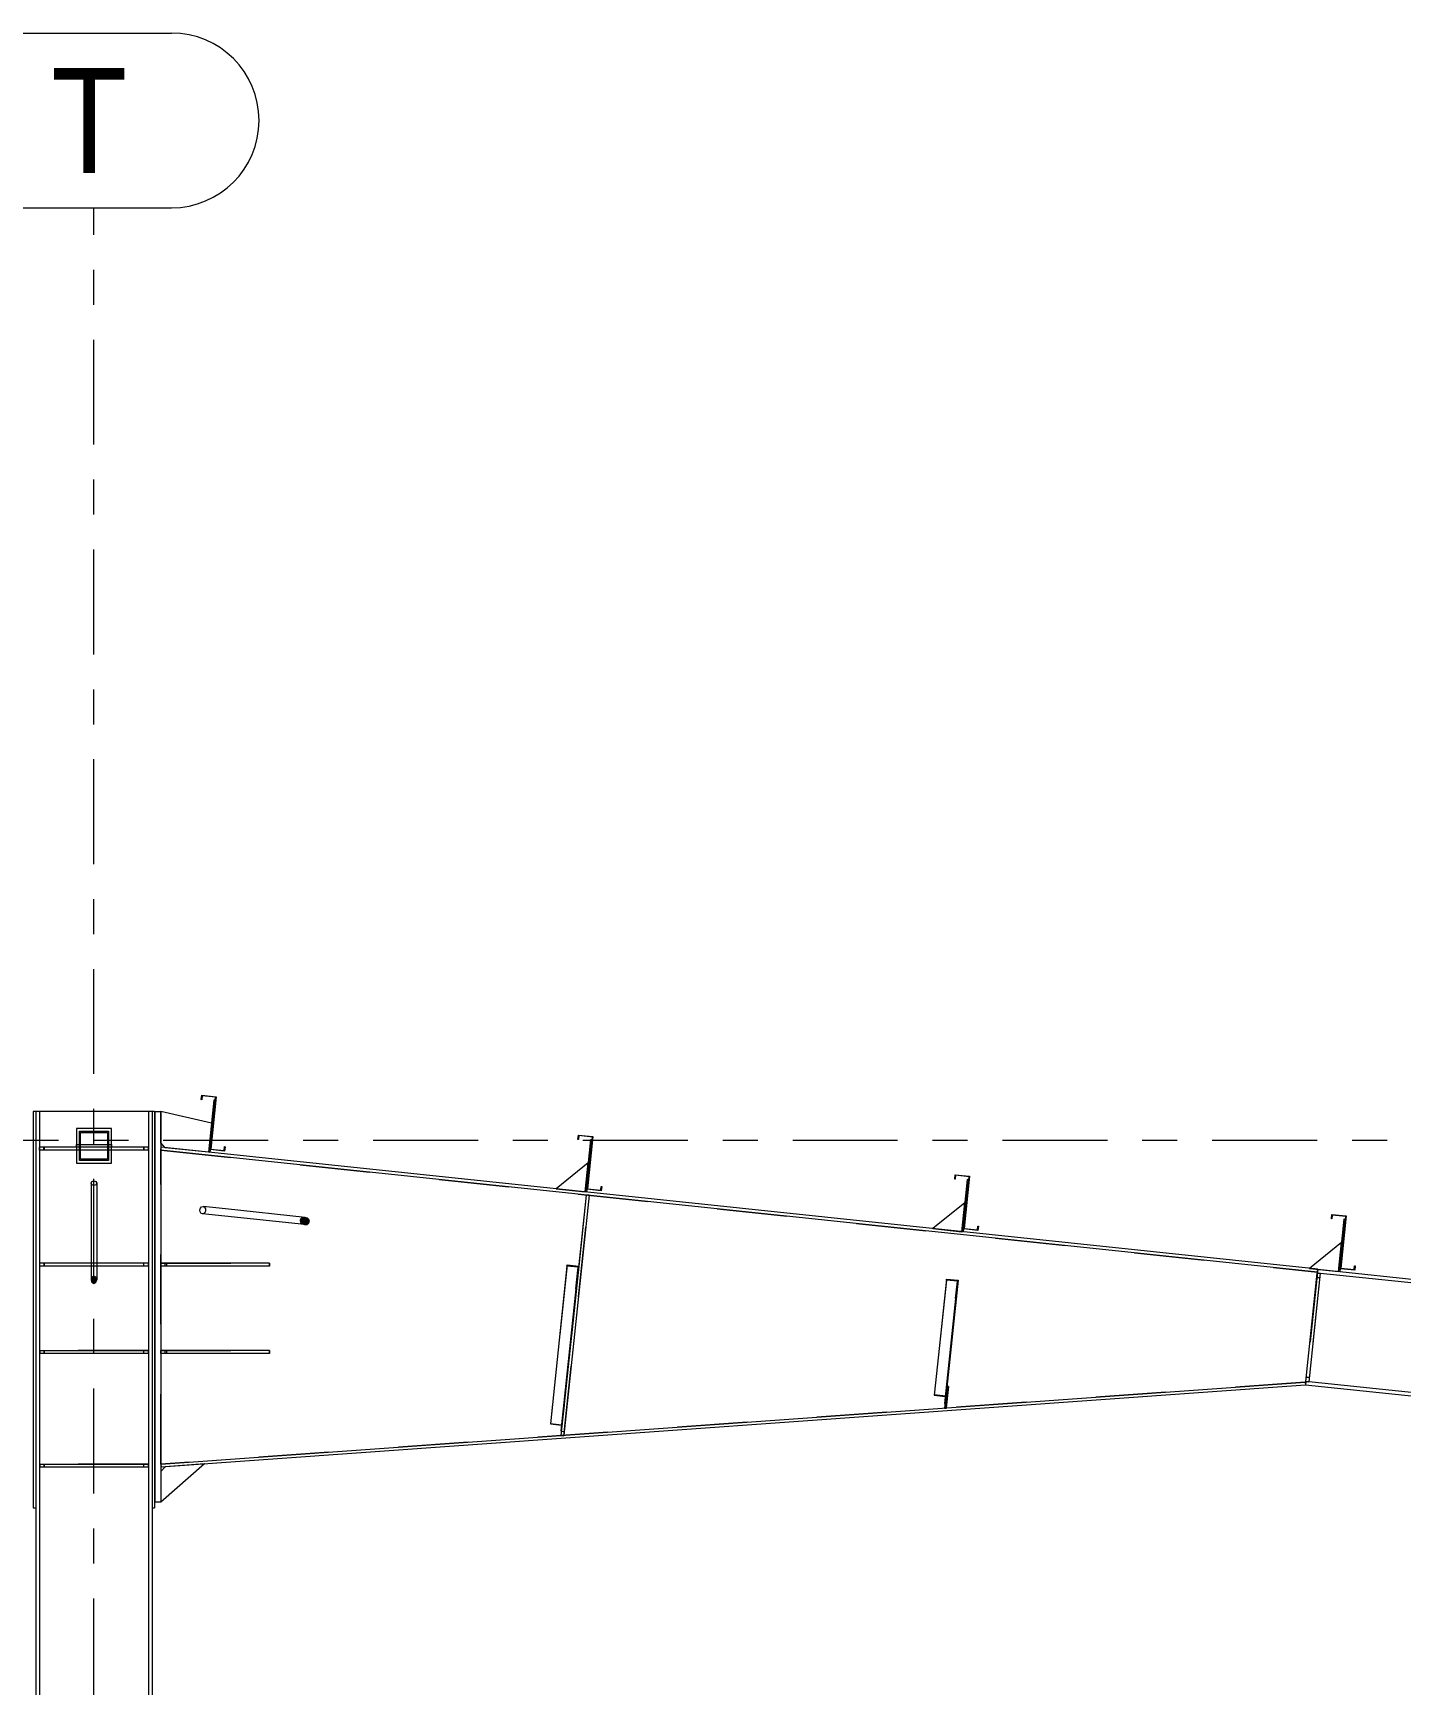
# Model space of a CAD drawing. Header units: millimetres. Extents: x -65 to 757, y -38 to 536.
# Drawn here: x 345.34 to 384.46, y 97.96 to 145.21 of the extents above; entities that cross this region are included whole.
import ezdxf

# ---------------------------------------------------------------- set-up
doc = ezdxf.new("R2010")
doc.units = ezdxf.units.MM
for name, pattern in [('XKITLINE00', [0]), ('XKITLINE02', [4, 2, -2]), ('XKITLINE03', [6, 3, -1, 1, -1])]:
    doc.linetypes.add(name, pattern=pattern)
doc.layers.add('Part', color=2, linetype='Continuous', lineweight=0)
doc.layers.add('S-grid', color=1, linetype='Continuous', lineweight=0)
doc.styles.add('ARIAL', font='ARIAL.TTF')

# ---------------------------------------------------------------- blocks, each defined once
blk = doc.blocks.new('*A5')
at = {"layer": 'Part'}
blk.add_hatch(color=3, dxfattribs=at).paths.add_polyline_path([(383.129, 109.839), (383.14, 109.948), (383.155, 109.946), (383.142, 109.822), (382.728, 109.866), (382.885, 111.359), (382.501, 111.4), (382.489, 111.29), (382.474, 111.292), (382.487, 111.416), (382.902, 111.373), (382.744, 109.879)], flags=17)
blk = doc.blocks.new('*A6')
at = {"layer": 'Part'}
blk.add_hatch(color=3, dxfattribs=at).paths.add_polyline_path([(372.355, 110.975), (372.367, 111.084), (372.382, 111.083), (372.368, 110.958), (371.954, 111.002), (372.112, 112.496), (371.727, 112.536), (371.716, 112.427), (371.701, 112.428), (371.714, 112.553), (372.128, 112.509), (371.971, 111.016)], flags=17)
blk = doc.blocks.new('*A7')
at = {"layer": 'Part'}
blk.add_hatch(color=3, dxfattribs=at).paths.add_polyline_path([(361.582, 112.111), (361.593, 112.221), (361.608, 112.219), (361.595, 112.095), (361.181, 112.139), (361.338, 113.632), (360.954, 113.672), (360.942, 113.563), (360.927, 113.565), (360.94, 113.689), (361.355, 113.645), (361.197, 112.152)], flags=17)
blk = doc.blocks.new('*A8')
at = {"layer": 'Part'}
blk.add_hatch(color=3, dxfattribs=at).paths.add_polyline_path([(350.808, 113.248), (350.82, 113.357), (350.834, 113.355), (350.821, 113.231), (350.407, 113.275), (350.564, 114.768), (350.18, 114.809), (350.168, 114.699), (350.153, 114.701), (350.167, 114.825), (350.581, 114.782), (350.423, 113.288)], flags=17)
blk = doc.blocks.new('*A111')
at = {"layer": 'Part'}
blk.add_hatch(color=3, dxfattribs=at).paths.add_polyline_path([(360.613, 109.94), (360.617, 109.972), (360.948, 109.937), (360.88, 109.292), (360.864, 109.294), (360.928, 109.907)], flags=17)
blk = doc.blocks.new('*A112')
at = {"layer": 'Part'}
blk.add_hatch(color=3, dxfattribs=at).paths.add_polyline_path([(371.465, 109.542), (371.468, 109.568), (371.799, 109.533), (371.744, 109.012), (371.728, 109.014), (371.78, 109.509)], flags=17)
blk = doc.blocks.new('*A124')
at = {"layer": 'Part'}
blk.add_hatch(color=3, dxfattribs=at).paths.add_polyline_path([(347.083, 109.653), (347.142, 109.623), (347.167, 109.549), (347.142, 109.476), (347.083, 109.446), (347.024, 109.476), (347, 109.549), (347.024, 109.623)], flags=17)
blk = doc.blocks.new('*A126')
at = {"layer": 'Part'}
h = blk.add_hatch(color=3, dxfattribs=at)
h.paths.add_polyline_path([(346.667, 112.964), (346.667, 113.797), (347.5, 113.797), (347.5, 112.964)], flags=17)
h.paths.add_polyline_path([(346.7, 113.764), (346.7, 112.997), (347.467, 112.997), (347.467, 113.764)])
blk = doc.blocks.new('*A139')
at = {"layer": 'Part'}
blk.add_hatch(color=3, dxfattribs=at).paths.add_polyline_path([(353.188, 111.313), (353.233, 111.27), (353.245, 111.216), (353.222, 111.166), (353.169, 111.133), (353.102, 111.126), (353.037, 111.147), (352.993, 111.19), (352.981, 111.244), (353.004, 111.294), (353.056, 111.326), (353.124, 111.333)], flags=17)
blk = doc.blocks.new('*A146')
at = {"layer": 'Part'}
blk.add_hatch(color=3, dxfattribs=at).paths.add_polyline_path([(383.129, 109.839), (383.14, 109.948), (383.155, 109.946), (383.142, 109.822), (382.728, 109.866), (382.885, 111.359), (382.501, 111.4), (382.489, 111.29), (382.474, 111.292), (382.487, 111.416), (382.902, 111.373), (382.744, 109.879)], flags=17)
blk = doc.blocks.new('*A147')
at = {"layer": 'Part'}
blk.add_hatch(color=3, dxfattribs=at).paths.add_polyline_path([(372.355, 110.975), (372.367, 111.084), (372.382, 111.083), (372.368, 110.958), (371.954, 111.002), (372.112, 112.496), (371.727, 112.536), (371.716, 112.427), (371.701, 112.428), (371.714, 112.553), (372.128, 112.509), (371.971, 111.016)], flags=17)
blk = doc.blocks.new('*A148')
at = {"layer": 'Part'}
blk.add_hatch(color=3, dxfattribs=at).paths.add_polyline_path([(361.582, 112.111), (361.593, 112.221), (361.608, 112.219), (361.595, 112.095), (361.181, 112.139), (361.338, 113.632), (360.954, 113.672), (360.942, 113.563), (360.927, 113.565), (360.94, 113.689), (361.355, 113.645), (361.197, 112.152)], flags=17)
blk = doc.blocks.new('*A149')
at = {"layer": 'Part'}
blk.add_hatch(color=3, dxfattribs=at).paths.add_polyline_path([(350.808, 113.248), (350.82, 113.357), (350.834, 113.355), (350.821, 113.231), (350.407, 113.275), (350.564, 114.768), (350.18, 114.809), (350.168, 114.699), (350.153, 114.701), (350.167, 114.825), (350.581, 114.782), (350.423, 113.288)], flags=17)
blk = doc.blocks.new('*A476')
at = {"layer": 'S-grid', "color": 1, "linetype": 'XKITLINE03', "lineweight": 0}
blk.add_line((259.068, 113.542), (435.099, 113.542), dxfattribs=at)
blk = doc.blocks.new('*A485')
at = {"layer": 'Part', "color": 2, "linetype": 'XKITLINE00', "lineweight": 0}
for p, q in [((382.474, 111.292), (382.487, 111.416)), ((382.489, 111.29), (382.474, 111.292)), ((382.487, 111.416), (382.902, 111.373)), ((382.501, 111.4), (382.489, 111.29)), ((382.885, 111.359), (382.501, 111.4)), ((382.728, 109.866), (382.885, 111.359)), ((382.902, 111.373), (382.744, 109.879)), ((383.142, 109.822), (382.728, 109.866)), ((382.744, 109.879), (383.129, 109.839)), ((383.129, 109.839), (383.14, 109.948)), ((383.14, 109.948), (383.155, 109.946)), ((383.155, 109.946), (383.142, 109.822))]:
    blk.add_line(p, q, dxfattribs=at)
blk = doc.blocks.new('*A486')
at = {"layer": 'Part', "color": 2, "linetype": 'XKITLINE00', "lineweight": 0}
for p, q in [((371.701, 112.428), (371.714, 112.553)), ((371.714, 112.553), (372.128, 112.509)), ((371.727, 112.536), (371.716, 112.427)), ((372.112, 112.496), (371.727, 112.536)), ((371.954, 111.002), (372.112, 112.496)), ((372.128, 112.509), (371.971, 111.016)), ((371.716, 112.427), (371.701, 112.428)), ((372.355, 110.975), (372.367, 111.084)), ((372.367, 111.084), (372.382, 111.083)), ((372.382, 111.083), (372.368, 110.958)), ((372.368, 110.958), (371.954, 111.002)), ((371.971, 111.016), (372.355, 110.975))]:
    blk.add_line(p, q, dxfattribs=at)
blk = doc.blocks.new('*A487')
at = {"layer": 'Part', "color": 2, "linetype": 'XKITLINE00', "lineweight": 0}
for p, q in [((360.927, 113.565), (360.94, 113.689)), ((360.942, 113.563), (360.927, 113.565)), ((360.94, 113.689), (361.355, 113.645)), ((360.954, 113.672), (360.942, 113.563)), ((361.338, 113.632), (360.954, 113.672)), ((361.181, 112.139), (361.338, 113.632)), ((361.355, 113.645), (361.197, 112.152)), ((361.595, 112.095), (361.181, 112.139)), ((361.197, 112.152), (361.582, 112.111)), ((361.582, 112.111), (361.593, 112.221)), ((361.593, 112.221), (361.608, 112.219)), ((361.608, 112.219), (361.595, 112.095))]:
    blk.add_line(p, q, dxfattribs=at)
blk = doc.blocks.new('*A488')
at = {"layer": 'Part', "color": 2, "linetype": 'XKITLINE00', "lineweight": 0}
for p, q in [((350.153, 114.701), (350.167, 114.825)), ((350.167, 114.825), (350.581, 114.782)), ((350.168, 114.699), (350.153, 114.701)), ((350.18, 114.809), (350.168, 114.699)), ((350.564, 114.768), (350.18, 114.809)), ((350.407, 113.275), (350.564, 114.768)), ((350.581, 114.782), (350.423, 113.288)), ((350.821, 113.231), (350.407, 113.275)), ((350.423, 113.288), (350.808, 113.248)), ((350.808, 113.248), (350.82, 113.357)), ((350.82, 113.357), (350.834, 113.355)), ((350.834, 113.355), (350.821, 113.231))]:
    blk.add_line(p, q, dxfattribs=at)
blk = doc.blocks.new('*A768')
at = {"layer": 'S-grid', "color": 1, "linetype": 'XKITLINE03', "lineweight": 0}
blk.add_line((347.083, -4.565), (347.083, 140.208), dxfattribs=at)
at = {"layer": 'S-grid', "color": 3, "style": 'ARIAL', "width": 0.85}
blk.add_text('T', height=3, dxfattribs=at).set_placement((345.862, 141.208))
blk = doc.blocks.new('*A770')
at = {"layer": 'Part', "color": 7, "linetype": 'XKITLINE02', "lineweight": 0}
for p, q in [((382.071, 109.742), (381.744, 106.643)), ((382.074, 109.767), (382.083, 109.85)), ((454.716, 102.189), (454.367, 98.874)), ((447.022, 99.758), (446.691, 99.793)), ((447.011, 99.65), (446.679, 99.685))]:
    blk.add_line(p, q, dxfattribs=at)
at = {"layer": 'Part', "color": 2, "linetype": 'XKITLINE00', "lineweight": 0}
for p, q in [((382.074, 109.767), (382.071, 109.742)), ((454.705, 102.081), (382.071, 109.742)), ((382.083, 109.85), (454.716, 102.189)), ((381.744, 106.643), (381.733, 106.535)), ((446.679, 99.685), (381.733, 106.535)), ((446.691, 99.793), (381.744, 106.643)), ((454.378, 98.982), (447.022, 99.758)), ((454.367, 98.874), (447.011, 99.65))]:
    blk.add_line(p, q, dxfattribs=at)
blk = doc.blocks.new('*A815')
at = {"layer": 'Part', "color": 2, "linetype": 'XKITLINE00', "lineweight": 0}
for p, q in [((348.75, 114.359), (345.417, 114.359)), ((345.525, 114.359), (345.525, 113.339)), ((348.642, 114.359), (348.642, 113.339)), ((345.525, 113.255), (345.525, 65.375)), ((348.642, 113.255), (348.642, 65.375)), ((345.417, 103.026), (345.417, 16.833)), ((348.75, 103.026), (348.75, 16.833))]:
    blk.add_line(p, q, dxfattribs=at)
at = {"layer": 'Part', "color": 7, "linetype": 'XKITLINE02', "lineweight": 0}
for p, q in [((345.417, 114.359), (345.417, 103.026)), ((345.525, 114.359), (345.525, 113.255)), ((348.75, 114.359), (348.75, 103.026)), ((348.642, 113.339), (348.642, 113.255))]:
    blk.add_line(p, q, dxfattribs=at)
blk = doc.blocks.new('*A816')
at = {"layer": 'Part', "color": 2, "linetype": 'XKITLINE00', "lineweight": 0}
for p, q in [((349, 104.275), (381.727, 106.618)), ((381.733, 106.535), (349.006, 104.192)), ((381.727, 106.618), (381.733, 106.535)), ((349, 104.275), (349.006, 104.192))]:
    blk.add_line(p, q, dxfattribs=at)
blk = doc.blocks.new('*A817')
at = {"layer": 'Part', "color": 2, "linetype": 'XKITLINE00', "lineweight": 0}
for p, q in [((349, 113.256), (349.009, 113.339)), ((382.074, 109.767), (349, 113.256)), ((382.083, 109.85), (349.009, 113.339)), ((382.083, 109.85), (382.074, 109.767))]:
    blk.add_line(p, q, dxfattribs=at)
blk = doc.blocks.new('*A818')
at = {"layer": 'Part', "color": 7, "linetype": 'XKITLINE02', "lineweight": 0}
for p, q in [((349, 104.275), (349, 113.256)), ((349, 113.256), (382.074, 109.767)), ((382.074, 109.767), (381.742, 106.619)), ((381.727, 106.618), (349, 104.275))]:
    blk.add_line(p, q, dxfattribs=at)
at = {"layer": 'Part', "color": 2, "linetype": 'XKITLINE00', "lineweight": 0}
blk.add_line((381.742, 106.619), (381.727, 106.618), dxfattribs=at)
blk = doc.blocks.new('*A819')
at = {"layer": 'Part', "color": 2, "linetype": 'XKITLINE00', "lineweight": 0}
for p, q in [((350.247, 104.281), (349, 103.192)), ((349.125, 104.2), (349, 104.067))]:
    blk.add_line(p, q, dxfattribs=at)
at = {"layer": 'Part', "color": 7, "linetype": 'XKITLINE02', "lineweight": 0}
for p, q in [((349, 104.067), (349, 103.192)), ((350.247, 104.281), (349.125, 104.2))]:
    blk.add_line(p, q, dxfattribs=at)
blk = doc.blocks.new('*A820')
at = {"layer": 'Part', "color": 7, "linetype": 'XKITLINE02', "lineweight": 0}
for p, q in [((349, 107.442), (349, 107.526)), ((349, 107.526), (352.1, 107.526)), ((352.1, 107.442), (349, 107.442)), ((349.125, 107.442), (349.125, 107.526)), ((349.167, 107.442), (349.167, 107.526)), ((352.1, 107.442), (352.1, 107.526))]:
    blk.add_line(p, q, dxfattribs=at)
blk = doc.blocks.new('*A821')
at = {"layer": 'Part', "color": 7, "linetype": 'XKITLINE02', "lineweight": 0}
for p, q in [((349, 109.942), (349, 110.026)), ((349, 110.026), (352.1, 110.026)), ((352.1, 109.942), (349, 109.942)), ((349.125, 109.942), (349.125, 110.026)), ((349.167, 109.942), (349.167, 110.026)), ((352.1, 109.942), (352.1, 110.026))]:
    blk.add_line(p, q, dxfattribs=at)
blk = doc.blocks.new('*A822')
at = {"layer": 'Part', "color": 2, "linetype": 'XKITLINE00', "lineweight": 0}
for p, q in [((352.1, 107.526), (349, 107.526)), ((352.1, 107.442), (349, 107.442)), ((349.167, 107.442), (349.167, 107.526)), ((352.1, 107.526), (352.1, 107.442))]:
    blk.add_line(p, q, dxfattribs=at)
at = {"layer": 'Part', "color": 7, "linetype": 'XKITLINE02', "lineweight": 0}
for p, q in [((349, 107.526), (349, 107.442)), ((349.125, 107.442), (349.125, 107.526))]:
    blk.add_line(p, q, dxfattribs=at)
blk = doc.blocks.new('*A823')
at = {"layer": 'Part', "color": 2, "linetype": 'XKITLINE00', "lineweight": 0}
for p, q in [((352.1, 110.026), (349, 110.026)), ((352.1, 109.942), (349, 109.942)), ((349.167, 109.942), (349.167, 110.026)), ((352.1, 110.026), (352.1, 109.942))]:
    blk.add_line(p, q, dxfattribs=at)
at = {"layer": 'Part', "color": 7, "linetype": 'XKITLINE02', "lineweight": 0}
for p, q in [((349, 110.026), (349, 109.942)), ((349.125, 109.942), (349.125, 110.026))]:
    blk.add_line(p, q, dxfattribs=at)
blk = doc.blocks.new('*A824')
at = {"layer": 'Part', "color": 2, "linetype": 'XKITLINE00', "lineweight": 0}
for p, q in [((345.533, 107.526), (348.633, 107.526)), ((345.533, 107.526), (345.533, 107.442)), ((348.633, 107.442), (345.533, 107.442)), ((348.633, 107.526), (348.633, 107.442))]:
    blk.add_line(p, q, dxfattribs=at)
at = {"layer": 'Part', "color": 7, "linetype": 'XKITLINE02', "lineweight": 0}
for p, q in [((345.658, 107.442), (345.658, 107.526)), ((348.508, 107.442), (348.508, 107.526))]:
    blk.add_line(p, q, dxfattribs=at)
blk = doc.blocks.new('*A825')
at = {"layer": 'Part', "color": 7, "linetype": 'XKITLINE02', "lineweight": 0}
for p, q in [((348.633, 107.526), (345.533, 107.526)), ((345.533, 107.442), (345.533, 107.526)), ((348.633, 107.442), (345.533, 107.442)), ((345.658, 107.526), (345.658, 107.442)), ((348.508, 107.442), (348.508, 107.526)), ((348.633, 107.526), (348.633, 107.442))]:
    blk.add_line(p, q, dxfattribs=at)
blk = doc.blocks.new('*A826')
at = {"layer": 'Part', "color": 7, "linetype": 'XKITLINE02', "lineweight": 0}
for p, q in [((348.633, 110.026), (345.533, 110.026)), ((345.533, 109.942), (345.533, 110.026)), ((348.633, 109.942), (345.533, 109.942)), ((345.658, 110.026), (345.658, 109.942)), ((348.508, 109.942), (348.508, 110.026)), ((348.633, 110.026), (348.633, 109.942))]:
    blk.add_line(p, q, dxfattribs=at)
blk = doc.blocks.new('*A827')
at = {"layer": 'Part', "color": 2, "linetype": 'XKITLINE00', "lineweight": 0}
for p, q in [((347, 110.026), (345.533, 110.026)), ((345.533, 109.942), (345.533, 110.026)), ((347, 109.942), (345.533, 109.942)), ((348.633, 110.026), (347.167, 110.026)), ((348.633, 109.942), (347.167, 109.942)), ((348.633, 110.026), (348.633, 109.942))]:
    blk.add_line(p, q, dxfattribs=at)
at = {"layer": 'Part', "color": 7, "linetype": 'XKITLINE02', "lineweight": 0}
for p, q in [((345.658, 109.942), (345.658, 110.026)), ((347.167, 110.026), (347, 110.026)), ((347.167, 109.942), (347, 109.942)), ((348.508, 109.942), (348.508, 110.026))]:
    blk.add_line(p, q, dxfattribs=at)
blk = doc.blocks.new('*A828')
at = {"layer": 'Part', "color": 7, "linetype": 'XKITLINE02', "lineweight": 0}
for p, q in [((348.633, 113.339), (345.533, 113.339)), ((345.533, 113.255), (345.533, 113.339)), ((348.633, 113.255), (345.533, 113.255)), ((345.658, 113.339), (345.658, 113.255)), ((348.508, 113.255), (348.508, 113.339)), ((348.633, 113.339), (348.633, 113.255))]:
    blk.add_line(p, q, dxfattribs=at)
blk = doc.blocks.new('*A830')
at = {"layer": 'Part', "color": 2, "linetype": 'XKITLINE00', "lineweight": 0}
for p, q in [((350.444, 114.025), (349, 114.359)), ((349.124, 113.326), (349, 113.465))]:
    blk.add_line(p, q, dxfattribs=at)
at = {"layer": 'Part', "color": 7, "linetype": 'XKITLINE02', "lineweight": 0}
for p, q in [((349, 113.465), (349, 114.359)), ((350.444, 114.025), (350.357, 113.196)), ((350.357, 113.196), (349.124, 113.326))]:
    blk.add_line(p, q, dxfattribs=at)
blk = doc.blocks.new('*A831')
at = {"layer": 'Part', "color": 2, "linetype": 'XKITLINE00', "lineweight": 0}
for p, q in [((347.583, 113.88), (346.583, 113.88)), ((346.583, 113.88), (346.583, 112.88)), ((347.583, 112.88), (347.583, 113.88)), ((346.583, 112.88), (347.583, 112.88))]:
    blk.add_line(p, q, dxfattribs=at)
blk = doc.blocks.new('*A832')
at = {"layer": 'Part', "color": 7, "linetype": 'XKITLINE02', "lineweight": 0}
for p, q in [((346.583, 113.339), (346.583, 113.422)), ((346.583, 113.422), (347.583, 113.422)), ((347.583, 113.422), (347.583, 113.339)), ((347.583, 113.339), (346.583, 113.339))]:
    blk.add_line(p, q, dxfattribs=at)
blk = doc.blocks.new('*A833')
at = {"layer": 'Part', "color": 2, "linetype": 'XKITLINE00', "lineweight": 0}
for p, q in [((346.583, 113.339), (345.525, 113.339)), ((345.525, 113.255), (345.525, 113.339)), ((346.583, 113.255), (345.525, 113.255)), ((348.642, 113.339), (347.583, 113.339)), ((348.642, 113.255), (347.583, 113.255)), ((348.642, 113.339), (348.642, 113.255))]:
    blk.add_line(p, q, dxfattribs=at)
at = {"layer": 'Part', "color": 7, "linetype": 'XKITLINE02', "lineweight": 0}
for p, q in [((345.65, 113.255), (345.65, 113.339)), ((347.583, 113.339), (346.583, 113.339)), ((347.583, 113.255), (346.583, 113.255)), ((348.517, 113.255), (348.517, 113.339))]:
    blk.add_line(p, q, dxfattribs=at)
blk = doc.blocks.new('*A834')
at = {"layer": 'Part', "color": 2, "linetype": 'XKITLINE00', "lineweight": 0}
for p, q in [((350.514, 114.688), (350.357, 113.196)), ((350.556, 114.684), (350.514, 114.688)), ((350.407, 113.275), (350.398, 113.192))]:
    blk.add_line(p, q, dxfattribs=at)
at = {"layer": 'Part', "color": 7, "linetype": 'XKITLINE02', "lineweight": 0}
for p, q in [((350.407, 113.275), (350.556, 114.684)), ((350.398, 113.192), (350.357, 113.196))]:
    blk.add_line(p, q, dxfattribs=at)
blk = doc.blocks.new('*A838')
at = {"layer": 'Part', "color": 2, "linetype": 'XKITLINE00', "lineweight": 0}
for p, q in [((360.613, 109.94), (360.137, 105.426)), ((360.948, 109.937), (360.485, 105.543)), ((360.613, 109.94), (360.617, 109.972)), ((360.928, 109.907), (360.613, 109.94)), ((360.617, 109.972), (360.948, 109.937)), ((360.864, 109.294), (360.928, 109.907)), ((360.864, 109.294), (360.435, 105.231)), ((360.864, 109.294), (360.88, 109.292)), ((360.137, 105.426), (360.452, 105.392)), ((360.435, 105.231), (360.452, 105.229))]:
    blk.add_line(p, q, dxfattribs=at)
at = {"layer": 'Part', "color": 7, "linetype": 'XKITLINE02', "lineweight": 0}
for p, q in [((360.138, 105.434), (360.47, 105.399)), ((360.452, 105.229), (360.485, 105.543))]:
    blk.add_line(p, q, dxfattribs=at)
blk = doc.blocks.new('*A839')
at = {"layer": 'Part', "color": 7, "linetype": 'XKITLINE02', "lineweight": 0}
for p, q in [((360.617, 109.972), (360.137, 105.426)), ((360.928, 109.907), (360.435, 105.231)), ((360.452, 105.229), (360.948, 109.937)), ((360.137, 105.426), (360.452, 105.392)), ((360.138, 105.434), (360.47, 105.399)), ((360.435, 105.231), (360.452, 105.229))]:
    blk.add_line(p, q, dxfattribs=at)
blk = doc.blocks.new('*A840')
at = {"layer": 'Part', "color": 2, "linetype": 'XKITLINE00', "lineweight": 0}
for p, q in [((361.246, 111.964), (360.522, 105.1)), ((361.163, 111.973), (360.948, 109.937)), ((360.485, 105.543), (360.438, 105.094))]:
    blk.add_line(p, q, dxfattribs=at)
at = {"layer": 'Part', "color": 7, "linetype": 'XKITLINE02', "lineweight": 0}
for p, q in [((361.246, 111.964), (361.163, 111.973)), ((360.948, 109.937), (360.485, 105.543)), ((360.52, 105.085), (360.438, 105.094)), ((360.451, 105.218), (360.533, 105.21)), ((360.522, 105.1), (360.52, 105.085))]:
    blk.add_line(p, q, dxfattribs=at)
blk = doc.blocks.new('*A841')
at = {"layer": 'Part', "color": 7, "linetype": 'XKITLINE02', "lineweight": 0}
for p, q in [((361.163, 111.973), (360.438, 105.094)), ((360.52, 105.085), (361.246, 111.964)), ((361.246, 111.964), (361.163, 111.973)), ((360.438, 105.094), (360.52, 105.085)), ((360.451, 105.218), (360.533, 105.21))]:
    blk.add_line(p, q, dxfattribs=at)
blk = doc.blocks.new('*A842')
at = {"layer": 'Part', "color": 2, "linetype": 'XKITLINE00', "lineweight": 0}
for p, q in [((361.288, 113.552), (361.13, 112.06)), ((361.329, 113.547), (361.288, 113.552)), ((361.181, 112.139), (361.172, 112.056))]:
    blk.add_line(p, q, dxfattribs=at)
at = {"layer": 'Part', "color": 7, "linetype": 'XKITLINE02', "lineweight": 0}
for p, q in [((361.181, 112.139), (361.329, 113.547)), ((361.172, 112.056), (361.13, 112.06))]:
    blk.add_line(p, q, dxfattribs=at)
blk = doc.blocks.new('*A843')
at = {"layer": 'Part', "color": 2, "linetype": 'XKITLINE00', "lineweight": 0}
blk.add_line((361.218, 112.889), (360.302, 112.147), dxfattribs=at)
at = {"layer": 'Part', "color": 7, "linetype": 'XKITLINE02', "lineweight": 0}
for p, q in [((361.13, 112.06), (361.218, 112.889)), ((360.302, 112.147), (361.13, 112.06))]:
    blk.add_line(p, q, dxfattribs=at)
blk = doc.blocks.new('*A844')
at = {"layer": 'Part', "color": 2, "linetype": 'XKITLINE00', "lineweight": 0}
for p, q in [((371.465, 109.542), (371.117, 106.248)), ((371.799, 109.533), (371.457, 106.288)), ((371.465, 109.542), (371.468, 109.568)), ((371.78, 109.509), (371.465, 109.542)), ((371.468, 109.568), (371.799, 109.533)), ((371.728, 109.014), (371.78, 109.509)), ((371.728, 109.014), (371.411, 106.014)), ((371.728, 109.014), (371.744, 109.012)), ((371.117, 106.248), (371.432, 106.214)), ((371.411, 106.014), (371.428, 106.012))]:
    blk.add_line(p, q, dxfattribs=at)
at = {"layer": 'Part', "color": 7, "linetype": 'XKITLINE02', "lineweight": 0}
for p, q in [((371.45, 106.223), (371.119, 106.258)), ((371.457, 106.288), (371.428, 106.012))]:
    blk.add_line(p, q, dxfattribs=at)
blk = doc.blocks.new('*A845')
at = {"layer": 'Part', "color": 7, "linetype": 'XKITLINE02', "lineweight": 0}
for p, q in [((371.468, 109.568), (371.117, 106.248)), ((371.78, 109.509), (371.411, 106.014)), ((371.428, 106.012), (371.799, 109.533)), ((371.117, 106.248), (371.432, 106.214)), ((371.119, 106.258), (371.45, 106.223)), ((371.411, 106.014), (371.428, 106.012))]:
    blk.add_line(p, q, dxfattribs=at)
blk = doc.blocks.new('*A846')
at = {"layer": 'Part', "color": 2, "linetype": 'XKITLINE00', "lineweight": 0}
blk.add_line((382.765, 110.616), (381.849, 109.875), dxfattribs=at)
at = {"layer": 'Part', "color": 7, "linetype": 'XKITLINE02', "lineweight": 0}
for p, q in [((382.678, 109.787), (382.765, 110.616)), ((381.849, 109.875), (382.678, 109.787))]:
    blk.add_line(p, q, dxfattribs=at)
blk = doc.blocks.new('*A847')
at = {"layer": 'Part', "color": 2, "linetype": 'XKITLINE00', "lineweight": 0}
for p, q in [((382.835, 111.279), (382.678, 109.787)), ((382.876, 111.275), (382.835, 111.279)), ((382.728, 109.866), (382.719, 109.783))]:
    blk.add_line(p, q, dxfattribs=at)
at = {"layer": 'Part', "color": 7, "linetype": 'XKITLINE02', "lineweight": 0}
for p, q in [((382.728, 109.866), (382.876, 111.275)), ((382.719, 109.783), (382.678, 109.787))]:
    blk.add_line(p, q, dxfattribs=at)
blk = doc.blocks.new('*A848')
at = {"layer": 'Part', "color": 2, "linetype": 'XKITLINE00', "lineweight": 0}
blk.add_line((371.991, 111.752), (371.075, 111.011), dxfattribs=at)
at = {"layer": 'Part', "color": 7, "linetype": 'XKITLINE02', "lineweight": 0}
for p, q in [((371.904, 110.924), (371.991, 111.752)), ((371.075, 111.011), (371.904, 110.924))]:
    blk.add_line(p, q, dxfattribs=at)
blk = doc.blocks.new('*A849')
at = {"layer": 'Part', "color": 2, "linetype": 'XKITLINE00', "lineweight": 0}
for p, q in [((372.061, 112.415), (371.904, 110.924)), ((372.103, 112.411), (372.061, 112.415)), ((371.954, 111.002), (371.945, 110.919))]:
    blk.add_line(p, q, dxfattribs=at)
at = {"layer": 'Part', "color": 7, "linetype": 'XKITLINE02', "lineweight": 0}
for p, q in [((371.954, 111.002), (372.103, 112.411)), ((371.945, 110.919), (371.904, 110.924))]:
    blk.add_line(p, q, dxfattribs=at)
blk = doc.blocks.new('*A850')
at = {"layer": 'Part', "color": 7, "linetype": 'XKITLINE02', "lineweight": 0}
for p, q in [((371.479, 106.501), (371.414, 105.88)), ((371.455, 105.875), (371.521, 106.497)), ((371.521, 106.497), (371.479, 106.501)), ((371.414, 105.88), (371.455, 105.875)), ((371.427, 106.004), (371.468, 106))]:
    blk.add_line(p, q, dxfattribs=at)
blk = doc.blocks.new('*A851')
at = {"layer": 'Part', "color": 2, "linetype": 'XKITLINE00', "lineweight": 0}
for p, q in [((371.521, 106.497), (371.456, 105.883)), ((371.479, 106.501), (371.521, 106.497)), ((371.457, 106.288), (371.414, 105.88))]:
    blk.add_line(p, q, dxfattribs=at)
at = {"layer": 'Part', "color": 7, "linetype": 'XKITLINE02', "lineweight": 0}
for p, q in [((371.457, 106.288), (371.479, 106.501)), ((371.455, 105.875), (371.414, 105.88)), ((371.427, 106.004), (371.468, 106)), ((371.456, 105.883), (371.455, 105.875))]:
    blk.add_line(p, q, dxfattribs=at)
blk = doc.blocks.new('*A852')
at = {"layer": 'Part', "color": 2, "linetype": 'XKITLINE00', "lineweight": 0}
for p, q in [((381.744, 106.643), (382.071, 109.742)), ((382.154, 109.734), (381.827, 106.634))]:
    blk.add_line(p, q, dxfattribs=at)
at = {"layer": 'Part', "color": 7, "linetype": 'XKITLINE02', "lineweight": 0}
for p, q in [((382.058, 109.618), (382.141, 109.609)), ((382.071, 109.742), (382.154, 109.734)), ((381.744, 106.643), (381.827, 106.634)), ((381.758, 106.767), (381.84, 106.758))]:
    blk.add_line(p, q, dxfattribs=at)
blk = doc.blocks.new('*A853')
at = {"layer": 'Part', "color": 7, "linetype": 'XKITLINE02', "lineweight": 0}
for p, q in [((382.071, 109.742), (381.744, 106.643)), ((382.154, 109.734), (381.827, 106.634)), ((382.058, 109.618), (382.141, 109.609)), ((382.071, 109.742), (382.154, 109.734)), ((381.827, 106.634), (381.744, 106.643)), ((381.84, 106.758), (381.758, 106.767))]:
    blk.add_line(p, q, dxfattribs=at)
blk = doc.blocks.new('*A880')
at = {"layer": 'Part', "color": 7, "linetype": 'XKITLINE02', "lineweight": 0}
for p, q in [((347, 112.315), (347.024, 112.363)), ((347, 112.315), (347, 111.694)), ((347.024, 112.268), (347, 112.315)), ((347.024, 112.363), (347.083, 112.382)), ((347.083, 112.249), (347.024, 112.268)), ((347.083, 112.382), (347.142, 112.363)), ((347.142, 112.268), (347.083, 112.249)), ((347.142, 112.363), (347.167, 112.315)), ((347.167, 112.315), (347.142, 112.268)), ((347.167, 112.315), (347.167, 111.694))]:
    blk.add_line(p, q, dxfattribs=at)
at = {"layer": 'Part', "color": 2, "linetype": 'XKITLINE00', "lineweight": 0}
for p, q in [((347, 111.694), (347, 109.549)), ((347.167, 111.694), (347.167, 109.549)), ((347.024, 109.623), (347, 109.549)), ((347.083, 109.653), (347.024, 109.623)), ((347.142, 109.623), (347.083, 109.653)), ((347.167, 109.549), (347.142, 109.623)), ((347, 109.549), (347.024, 109.476)), ((347.024, 109.476), (347.083, 109.446)), ((347.083, 109.446), (347.142, 109.476)), ((347.142, 109.476), (347.167, 109.549))]:
    blk.add_line(p, q, dxfattribs=at)
blk = doc.blocks.new('*A888')
at = {"layer": 'Part', "color": 2, "linetype": 'XKITLINE00', "lineweight": 0}
for p, q in [((346.667, 112.964), (346.667, 113.797)), ((346.667, 113.797), (347.5, 113.797)), ((346.7, 112.997), (346.7, 113.764)), ((346.7, 113.764), (347.467, 113.764)), ((347.467, 113.764), (347.467, 112.997)), ((347.5, 113.797), (347.5, 112.964)), ((347.5, 112.964), (346.667, 112.964)), ((347.467, 112.997), (346.7, 112.997))]:
    blk.add_line(p, q, dxfattribs=at)
blk = doc.blocks.new('*A904')
at = {"layer": 'Part', "color": 2, "linetype": 'XKITLINE00', "lineweight": 0}
for p, q in [((348.817, 114.359), (348.75, 114.359)), ((348.75, 114.359), (348.75, 103.026)), ((348.817, 114.359), (348.817, 103.026)), ((348.75, 103.026), (348.817, 103.026))]:
    blk.add_line(p, q, dxfattribs=at)
blk = doc.blocks.new('*A905')
at = {"layer": 'Part', "color": 2, "linetype": 'XKITLINE00', "lineweight": 0}
for p, q in [((345.417, 114.359), (345.35, 114.359)), ((345.35, 114.359), (345.35, 103.026)), ((345.417, 114.359), (345.417, 103.026)), ((345.35, 103.026), (345.417, 103.026))]:
    blk.add_line(p, q, dxfattribs=at)
blk = doc.blocks.new('*A906')
at = {"layer": 'Part', "color": 2, "linetype": 'XKITLINE00', "lineweight": 0}
for p, q in [((348.833, 103.192), (348.833, 114.359)), ((348.833, 114.359), (349, 114.359)), ((349, 114.359), (349, 103.192)), ((349, 103.192), (348.833, 103.192))]:
    blk.add_line(p, q, dxfattribs=at)
blk = doc.blocks.new('*A908')
at = {"layer": 'Part', "color": 7, "linetype": 'XKITLINE02', "lineweight": 0}
for p, q in [((348.633, 104.275), (345.533, 104.275)), ((345.533, 104.192), (345.533, 104.275)), ((348.633, 104.192), (345.533, 104.192)), ((345.658, 104.275), (345.658, 104.192)), ((348.508, 104.192), (348.508, 104.275)), ((348.633, 104.275), (348.633, 104.192))]:
    blk.add_line(p, q, dxfattribs=at)
blk = doc.blocks.new('*A909')
at = {"layer": 'Part', "color": 2, "linetype": 'XKITLINE00', "lineweight": 0}
for p, q in [((345.533, 104.275), (348.633, 104.275)), ((345.533, 104.275), (345.533, 104.192)), ((348.633, 104.192), (345.533, 104.192)), ((348.633, 104.275), (348.633, 104.192))]:
    blk.add_line(p, q, dxfattribs=at)
at = {"layer": 'Part', "color": 7, "linetype": 'XKITLINE02', "lineweight": 0}
for p, q in [((345.658, 104.192), (345.658, 104.275)), ((348.508, 104.192), (348.508, 104.275))]:
    blk.add_line(p, q, dxfattribs=at)
blk = doc.blocks.new('*A939')
at = {"layer": 'Part', "color": 7, "linetype": 'XKITLINE02', "lineweight": 0}
for p, q in [((350.114, 111.546), (350.13, 111.597)), ((350.119, 111.493), (350.114, 111.546)), ((350.13, 111.597), (350.164, 111.632)), ((350.164, 111.632), (350.206, 111.641)), ((350.85, 111.573), (350.206, 111.641)), ((350.206, 111.641), (350.245, 111.623)), ((350.245, 111.623), (350.27, 111.582)), ((350.276, 111.529), (350.26, 111.478)), ((350.27, 111.582), (350.276, 111.529)), ((350.145, 111.452), (350.119, 111.493)), ((350.184, 111.434), (350.145, 111.452)), ((350.226, 111.444), (350.184, 111.434)), ((350.828, 111.366), (350.184, 111.434)), ((350.26, 111.478), (350.226, 111.444))]:
    blk.add_line(p, q, dxfattribs=at)
at = {"layer": 'Part', "color": 2, "linetype": 'XKITLINE00', "lineweight": 0}
for p, q in [((353.124, 111.333), (350.85, 111.573)), ((353.102, 111.126), (350.828, 111.366)), ((353.004, 111.294), (352.981, 111.244)), ((352.981, 111.244), (352.993, 111.19)), ((352.993, 111.19), (353.037, 111.147)), ((353.056, 111.326), (353.004, 111.294)), ((353.037, 111.147), (353.102, 111.126)), ((353.124, 111.333), (353.056, 111.326)), ((353.102, 111.126), (353.169, 111.133)), ((353.188, 111.313), (353.124, 111.333)), ((353.169, 111.133), (353.222, 111.166)), ((353.233, 111.27), (353.188, 111.313)), ((353.222, 111.166), (353.245, 111.216)), ((353.245, 111.216), (353.233, 111.27))]:
    blk.add_line(p, q, dxfattribs=at)
blk = doc.blocks.new('*A946')
at = {"layer": 'Part', "color": 2, "linetype": 'XKITLINE00', "lineweight": 0}
for p, q in [((382.474, 111.292), (382.487, 111.416)), ((382.489, 111.29), (382.474, 111.292)), ((382.487, 111.416), (382.902, 111.373)), ((382.501, 111.4), (382.489, 111.29)), ((382.885, 111.359), (382.501, 111.4)), ((382.728, 109.866), (382.885, 111.359)), ((382.902, 111.373), (382.744, 109.879)), ((383.142, 109.822), (382.728, 109.866)), ((382.744, 109.879), (383.129, 109.839)), ((383.129, 109.839), (383.14, 109.948)), ((383.14, 109.948), (383.155, 109.946)), ((383.155, 109.946), (383.142, 109.822))]:
    blk.add_line(p, q, dxfattribs=at)
blk = doc.blocks.new('*A947')
at = {"layer": 'Part', "color": 2, "linetype": 'XKITLINE00', "lineweight": 0}
for p, q in [((371.701, 112.428), (371.714, 112.553)), ((371.714, 112.553), (372.128, 112.509)), ((371.727, 112.536), (371.716, 112.427)), ((372.112, 112.496), (371.727, 112.536)), ((371.954, 111.002), (372.112, 112.496)), ((372.128, 112.509), (371.971, 111.016)), ((371.716, 112.427), (371.701, 112.428)), ((372.355, 110.975), (372.367, 111.084)), ((372.367, 111.084), (372.382, 111.083)), ((372.382, 111.083), (372.368, 110.958)), ((372.368, 110.958), (371.954, 111.002)), ((371.971, 111.016), (372.355, 110.975))]:
    blk.add_line(p, q, dxfattribs=at)
blk = doc.blocks.new('*A948')
at = {"layer": 'Part', "color": 2, "linetype": 'XKITLINE00', "lineweight": 0}
for p, q in [((360.927, 113.565), (360.94, 113.689)), ((360.942, 113.563), (360.927, 113.565)), ((360.94, 113.689), (361.355, 113.645)), ((360.954, 113.672), (360.942, 113.563)), ((361.338, 113.632), (360.954, 113.672)), ((361.181, 112.139), (361.338, 113.632)), ((361.355, 113.645), (361.197, 112.152)), ((361.595, 112.095), (361.181, 112.139)), ((361.197, 112.152), (361.582, 112.111)), ((361.582, 112.111), (361.593, 112.221)), ((361.593, 112.221), (361.608, 112.219)), ((361.608, 112.219), (361.595, 112.095))]:
    blk.add_line(p, q, dxfattribs=at)
blk = doc.blocks.new('*A949')
at = {"layer": 'Part', "color": 2, "linetype": 'XKITLINE00', "lineweight": 0}
for p, q in [((350.153, 114.701), (350.167, 114.825)), ((350.167, 114.825), (350.581, 114.782)), ((350.168, 114.699), (350.153, 114.701)), ((350.18, 114.809), (350.168, 114.699)), ((350.564, 114.768), (350.18, 114.809)), ((350.407, 113.275), (350.564, 114.768)), ((350.581, 114.782), (350.423, 113.288)), ((350.821, 113.231), (350.407, 113.275)), ((350.423, 113.288), (350.808, 113.248)), ((350.808, 113.248), (350.82, 113.357)), ((350.82, 113.357), (350.834, 113.355)), ((350.834, 113.355), (350.821, 113.231))]:
    blk.add_line(p, q, dxfattribs=at)
blk = doc.blocks.new('*A951')
at = {"layer": 'S-grid', "color": 1, "linetype": 'XKITLINE00', "lineweight": 0}
for p, q in [((344.862, 145.208), (349.305, 145.208)), ((344.862, 140.208), (349.305, 140.208))]:
    blk.add_line(p, q, dxfattribs=at)
for centre, start, end in [((344.862, 142.708), 90, 270), ((349.305, 142.708), 270, 90)]:
    blk.add_arc(centre, 2.5, start, end, dxfattribs=at)

msp = doc.modelspace()

# ---------------------------------------------------------------- block references
at = {"lineweight": 0}
for name in ['*A951', '*A768', '*A476', '*A8', '*A149', '*A488', '*A949', '*A905', '*A815', '*A904', '*A906', '*A830', '*A834', '*A831', '*A832', '*A126', '*A888', '*A7', '*A148', '*A487', '*A948', '*A842', '*A833', '*A828', '*A817', '*A818', '*A843', '*A6', '*A147', '*A486', '*A947', '*A880', '*A849', '*A939', '*A840', '*A841', '*A848', '*A139', '*A5', '*A146', '*A485', '*A946', '*A847', '*A846', '*A826', '*A827', '*A124', '*A821', '*A823', '*A838', '*A839', '*A111', '*A770', '*A852', '*A853', '*A844', '*A845', '*A112', '*A824', '*A825', '*A820', '*A822', '*A816', '*A850', '*A851', '*A908', '*A909', '*A819']:
    msp.add_blockref(name, (0, 0), dxfattribs=at)

doc.saveas('drawing.dxf')
